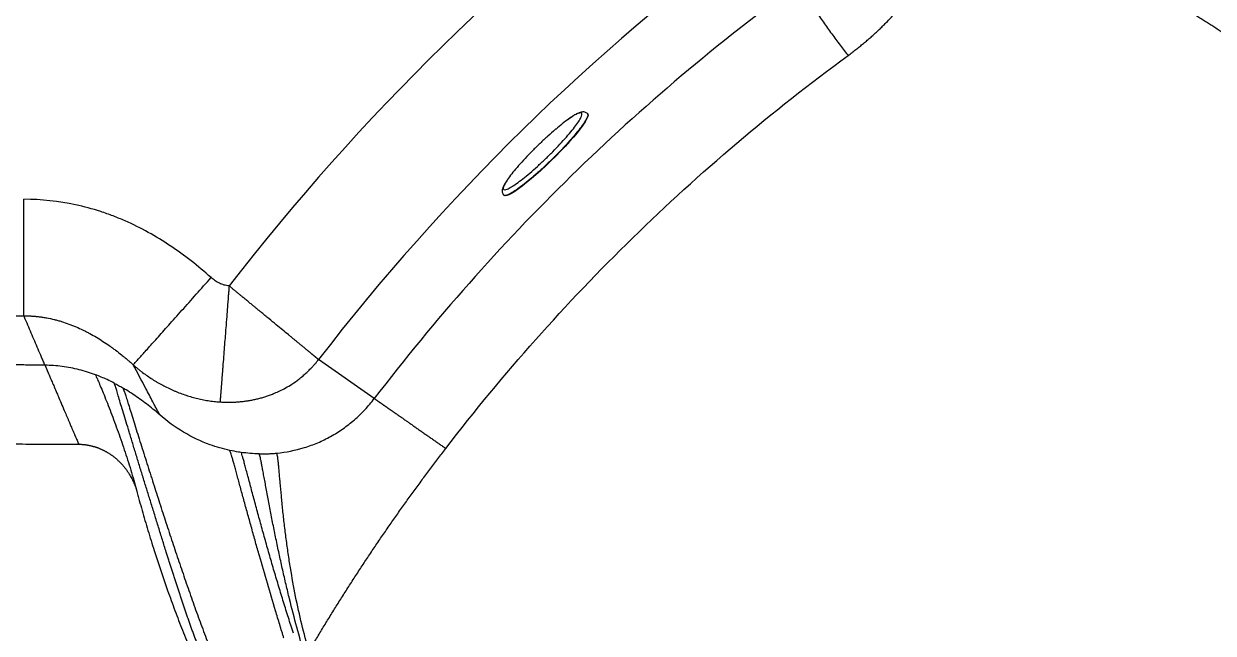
# Model space of a CAD drawing. Extents: x 398 to 508, y 623 to 782.
# Drawn here: x 468.69 to 489.03, y 668.69 to 679.11 of the extents above; entities that cross this region are included whole.
import ezdxf

# ---------------------------------------------------------------- set-up
doc = ezdxf.new("R2010")
doc.units = 0
doc.header["$MEASUREMENT"] = 0
doc.layers.add('GEOMETRY', color=2, linetype='Continuous', lineweight=25)

msp = doc.modelspace()

# ---------------------------------------------------------------- linework, layer by layer
at = {"layer": 'GEOMETRY'}
for p, q in [((478.332, 677.571), (478.328, 677.576)), ((476.896, 676.179), (476.901, 676.175)), ((476.899, 676.182), (476.898, 676.183)), ((464.839, 674.118), (468.69, 674.118)), ((474.683, 672.703), (473.73, 673.369))]:
    msp.add_line(p, q, dxfattribs=at)
at = {"layer": 'GEOMETRY', "flags": 128}
msp.add_lwpolyline([(478.332, 677.571), (478.336, 677.566), (478.339, 677.546), (478.331, 677.517), (478.314, 677.478), (478.286, 677.432), (478.25, 677.377), (478.204, 677.315), (478.15, 677.247), (478.089, 677.174), (478.021, 677.096), (477.947, 677.015), (477.869, 676.933), (477.787, 676.849), (477.703, 676.766), (477.618, 676.684), (477.532, 676.605), (477.448, 676.53), (477.366, 676.46), (477.288, 676.395), (477.214, 676.337), (477.146, 676.286), (477.084, 676.244), (477.03, 676.211), (476.985, 676.187), (476.948, 676.172), (476.92, 676.168), (476.902, 676.173), (476.901, 676.175)], dxfattribs=at)
at = {"layer": 'GEOMETRY'}
for radius, end in [(40.06, 142.2695), (38.08, 142.3602)]:
    msp.add_arc((503.884, 650.114), radius, 126.5278, end, dxfattribs=at)
for points, knots in [([(482.783, 678.569), (482.795, 678.577), (482.817, 678.594), (482.851, 678.619), (482.885, 678.645), (482.918, 678.671), (482.951, 678.697), (482.984, 678.723), (483.016, 678.749), (483.049, 678.776), (483.081, 678.803), (483.113, 678.83), (483.145, 678.858), (483.176, 678.885), (483.207, 678.913), (483.238, 678.941), (483.269, 678.97), (483.3, 678.998), (483.33, 679.027), (483.36, 679.056), (483.39, 679.086), (483.459, 679.154), (483.564, 679.264), (483.701, 679.419), (483.832, 679.578), (483.946, 679.731), (484.063, 679.897), (484.154, 680.038), (484.229, 680.165), (484.279, 680.251), (484.326, 680.338), (484.386, 680.455), (484.456, 680.603), (484.516, 680.747), (484.557, 680.855), (484.583, 680.927), (484.609, 680.999), (484.633, 681.073), (484.648, 681.122), (484.655, 681.147)], [0, 0, 0, 0, 0.0125147, 0.0250222, 0.0375174, 0.0500073, 0.0624929, 0.0749754, 0.0874557, 0.0999351, 0.1124147, 0.1248954, 0.1373786, 0.1498651, 0.1623561, 0.1748528, 0.1873562, 0.1998674, 0.2123874, 0.2249175, 0.2374585, 0.2500117, 0.3124485, 0.3750074, 0.4374284, 0.5000023, 0.5500026, 0.624997, 0.6562484, 0.6874993, 0.7185948, 0.7500009, 0.8120774, 0.8749956, 0.8995952, 0.9243882, 0.9493818, 0.9745834, 1, 1, 1, 1]), ([(489.65, 678.644), (489.627, 678.661), (489.579, 678.694), (489.507, 678.744), (489.435, 678.793), (489.363, 678.842), (489.291, 678.89), (489.219, 678.938), (489.146, 678.986), (489.074, 679.034), (489.001, 679.081), (488.928, 679.128), (488.855, 679.174), (488.782, 679.22), (488.709, 679.266), (488.635, 679.311), (488.562, 679.356), (488.488, 679.401), (488.414, 679.445), (488.34, 679.488), (488.265, 679.532), (488.191, 679.574), (488.116, 679.617), (488.041, 679.658), (487.965, 679.7), (487.89, 679.741), (487.814, 679.781), (487.738, 679.821), (487.662, 679.86), (487.586, 679.899), (487.509, 679.937), (487.432, 679.975), (487.355, 680.012), (487.277, 680.049), (487.199, 680.085), (487.121, 680.12), (487.069, 680.144), (487.043, 680.155)], [0, 0, 0, 0, 0.028636, 0.057266, 0.08589, 0.114508, 0.14312, 0.171728, 0.200329, 0.228925, 0.257515, 0.286099, 0.314676, 0.343248, 0.371813, 0.400374, 0.428929, 0.45748, 0.486026, 0.514569, 0.543109, 0.571646, 0.600181, 0.628716, 0.657249, 0.685784, 0.71432, 0.742858, 0.7714, 0.799946, 0.828498, 0.857056, 0.885623, 0.914199, 0.942787, 0.971387, 1, 1, 1, 1]), ([(481.942, 679.797), (481.25, 679.293), (480.579, 678.767), (479.283, 677.671), (478.657, 677.101), (477.447, 675.919), (476.864, 675.306), (475.741, 674.037), (475.201, 673.381), (474.683, 672.703)], [0, 0, 0, 0, 0.25, 0.25, 0.5, 0.5, 0.75, 0.75, 1, 1, 1, 1]), ([(481.942, 679.797), (481.945, 679.785), (481.954, 679.765), (481.983, 679.711), (482.003, 679.676), (482.053, 679.595), (482.083, 679.547), (482.151, 679.443), (482.19, 679.386), (482.272, 679.266), (482.316, 679.202), (482.408, 679.072), (482.456, 679.006), (482.552, 678.875), (482.6, 678.81), (482.694, 678.685), (482.74, 678.625), (482.783, 678.569)], [0, 0, 0, 0, 0.125, 0.125, 0.25, 0.25, 0.375, 0.375, 0.5, 0.5, 0.625, 0.625, 0.75, 0.75, 0.875, 0.875, 1, 1, 1, 1]), ([(475.905, 671.849), (476.397, 672.49), (476.91, 673.11), (477.976, 674.31), (478.529, 674.89), (479.675, 676.011), (480.268, 676.551), (481.495, 677.59), (482.129, 678.09), (482.783, 678.569)], [0, 0, 0, 0, 0.25, 0.25, 0.5, 0.5, 0.75, 0.75, 1, 1, 1, 1]), ([(477.97, 677.175), (478.003, 677.214), (478.07, 677.292), (478.146, 677.393), (478.202, 677.476), (478.232, 677.538), (478.236, 677.578), (478.215, 677.592), (478.168, 677.581), (478.098, 677.544), (478.007, 677.484), (477.904, 677.407), (477.826, 677.342), (477.79, 677.312)], [0, 0, 0, 0, 0.091774, 0.183416, 0.275301, 0.366914, 0.45872, 0.550462, 0.642149, 0.734012, 0.825628, 0.917516, 1, 1, 1, 1]), ([(478.327, 677.575), (478.313, 677.585), (478.289, 677.603), (478.249, 677.605), (478.218, 677.6), (478.18, 677.587), (478.131, 677.564), (478.066, 677.523), (478.018, 677.491), (477.989, 677.469), (477.986, 677.467)], [0, 0, 0, 0, 0.12803, 0.224002, 0.326199, 0.449508, 0.635661, 0.812445, 0.977886, 1, 1, 1, 1]), ([(478.325, 677.573), (478.328, 677.571), (478.339, 677.566), (478.331, 677.529), (478.3, 677.463), (478.241, 677.373), (478.159, 677.266), (478.087, 677.182), (478.051, 677.14)], [0, 0, 0, 0, 0.063857, 0.251086, 0.438314, 0.625543, 0.812771, 1, 1, 1, 1]), ([(491.437, 677.326), (491.483, 676.836), (491.531, 676.343), (491.595, 675.722), (491.608, 675.598), (491.628, 675.411), (491.638, 675.318), (491.648, 675.224), (491.653, 675.178), (491.655, 675.162), (491.658, 675.131), (491.66, 675.115), (491.685, 674.849), (491.698, 674.598), (491.7, 674.219), (491.698, 674.092), (491.692, 673.902), (491.689, 673.838), (491.682, 673.711), (491.677, 673.647), (491.663, 673.455), (491.65, 673.328), (491.628, 673.138), (491.62, 673.075), (491.603, 672.949), (491.594, 672.886), (491.544, 672.571), (491.495, 672.321), (491.38, 671.824), (491.313, 671.577), (491.199, 671.209), (491.159, 671.087), (491.095, 670.904), (491.073, 670.843), (491.028, 670.721), (491.005, 670.661), (490.933, 670.479), (490.884, 670.358), (490.805, 670.177), (490.779, 670.117), (490.725, 669.998), (490.697, 669.938), (490.557, 669.641), (490.436, 669.408), (490.244, 669.062), (490.178, 668.948), (490.042, 668.721), (489.972, 668.609), (489.828, 668.386), (489.754, 668.275), (489.605, 668.057), (489.528, 667.949), (489.295, 667.628), (489.134, 667.419), (488.801, 667.01), (488.63, 666.81), (488.276, 666.419), (488.093, 666.227), (487.718, 665.854), (487.525, 665.672), (487.277, 665.449), (487.227, 665.405), (487.126, 665.317), (487.075, 665.274), (486.923, 665.144), (486.82, 665.06), (486.51, 664.811), (486.3, 664.651), (485.873, 664.344), (485.656, 664.197), (485.214, 663.916), (484.99, 663.783), (484.532, 663.531), (484.299, 663.413), (483.943, 663.247), (483.824, 663.193), (483.642, 663.116), (483.582, 663.091), (483.46, 663.042), (483.399, 663.018), (483.217, 662.948), (483.095, 662.903), (482.911, 662.84), (482.85, 662.819), (482.727, 662.78), (482.665, 662.761), (482.481, 662.705), (482.357, 662.67), (482.11, 662.605), (481.986, 662.574), (481.613, 662.49), (481.363, 662.442), (481.049, 662.395), (480.986, 662.386), (480.86, 662.37), (480.796, 662.362), (480.607, 662.341), (480.48, 662.33), (480.289, 662.316), (480.225, 662.313), (480.098, 662.306), (480.034, 662.304), (479.842, 662.298), (479.715, 662.298), (479.334, 662.303), (479.083, 662.318), (478.709, 662.356), (478.584, 662.372), (478.399, 662.398), (478.337, 662.407), (478.213, 662.425), (478.152, 662.435), (477.967, 662.464), (477.844, 662.484), (477.599, 662.524), (477.476, 662.544), (477.11, 662.603), (476.867, 662.642), (476.624, 662.68)], [0, 0, 0, 0, 0.0625, 0.0625, 0.078125, 0.078125, 0.085938, 0.089844, 0.089844, 0.091797, 0.091797, 0.09375, 0.09375, 0.125, 0.125, 0.140625, 0.140625, 0.148438, 0.148438, 0.15625, 0.15625, 0.171875, 0.171875, 0.179688, 0.179688, 0.1875, 0.1875, 0.21875, 0.21875, 0.25, 0.25, 0.265625, 0.265625, 0.273438, 0.273438, 0.28125, 0.28125, 0.296875, 0.296875, 0.304688, 0.304688, 0.3125, 0.3125, 0.34375, 0.34375, 0.359375, 0.359375, 0.375, 0.375, 0.390625, 0.390625, 0.40625, 0.40625, 0.4375, 0.4375, 0.46875, 0.46875, 0.5, 0.5, 0.53125, 0.53125, 0.539063, 0.539063, 0.546875, 0.546875, 0.5625, 0.5625, 0.59375, 0.59375, 0.625, 0.625, 0.65625, 0.65625, 0.6875, 0.6875, 0.703125, 0.703125, 0.710938, 0.710938, 0.71875, 0.71875, 0.734375, 0.734375, 0.742188, 0.742188, 0.75, 0.75, 0.765625, 0.765625, 0.78125, 0.78125, 0.8125, 0.8125, 0.820313, 0.820313, 0.828125, 0.828125, 0.84375, 0.84375, 0.851563, 0.851563, 0.859375, 0.859375, 0.875, 0.875, 0.90625, 0.90625, 0.921875, 0.921875, 0.929688, 0.929688, 0.9375, 0.9375, 0.953125, 0.953125, 0.96875, 0.96875, 1, 1, 1, 1]), ([(477.79, 677.312), (477.786, 677.309), (477.742, 677.273), (477.649, 677.19), (477.517, 677.067), (477.386, 676.938), (477.261, 676.809), (477.149, 676.685), (477.05, 676.568), (477.002, 676.503), (476.977, 676.471)], [0, 0, 0, 0, 0.014033, 0.154812, 0.295534, 0.436098, 0.57701, 0.718049, 0.859088, 1, 1, 1, 1]), ([(476.977, 676.471), (476.958, 676.442), (476.918, 676.384), (476.889, 676.322), (476.884, 676.283), (476.906, 676.269), (476.953, 676.28), (477.023, 676.317), (477.113, 676.376), (477.221, 676.458), (477.342, 676.557), (477.471, 676.671), (477.604, 676.794), (477.735, 676.923), (477.86, 677.053), (477.933, 677.134), (477.97, 677.175)], [0, 0, 0, 0, 0.07136, 0.142802, 0.214271, 0.285618, 0.357162, 0.428495, 0.500018, 0.571408, 0.642837, 0.714319, 0.78565, 0.857191, 0.928544, 1, 1, 1, 1]), ([(478.051, 677.14), (478.012, 677.096), (477.934, 677.009), (477.799, 676.869), (477.659, 676.731), (477.516, 676.599), (477.378, 676.477), (477.248, 676.37), (477.132, 676.283), (477.035, 676.219), (476.96, 676.181), (476.913, 676.167), (476.903, 676.178), (476.899, 676.182)], [0, 0, 0, 0, 0.09387, 0.18774, 0.28161, 0.375479, 0.469349, 0.563219, 0.657089, 0.750959, 0.844829, 0.938699, 1, 1, 1, 1]), ([(476.951, 676.431), (476.939, 676.414), (476.914, 676.378), (476.891, 676.333), (476.873, 676.289), (476.864, 676.231), (476.885, 676.197), (476.896, 676.18)], [0, 0, 0, 0, 0.1775471, 0.360459, 0.5545714, 0.7673385, 1, 1, 1, 1]), ([(471.893, 674.77), (471.67, 674.969), (471.438, 675.152), (470.95, 675.478), (470.694, 675.621), (470.355, 675.77), (470.287, 675.798), (470.182, 675.838), (470.147, 675.851), (470.077, 675.876), (470.041, 675.888), (469.863, 675.946), (469.72, 675.985), (469.285, 676.078), (468.99, 676.11), (468.69, 676.11)], [0, 0, 0, 0, 0.25, 0.25, 0.5, 0.5, 0.5625, 0.5625, 0.59375, 0.59375, 0.625, 0.625, 0.75, 0.75, 1, 1, 1, 1]), ([(468.69, 674.118), (468.69, 674.129), (468.69, 674.151), (468.69, 674.217), (468.69, 674.262), (468.69, 674.371), (468.69, 674.436), (468.69, 674.584), (468.69, 674.668), (468.69, 674.85), (468.69, 674.949), (468.69, 675.159), (468.69, 675.27), (468.69, 675.5), (468.69, 675.62), (468.69, 675.863), (468.69, 675.987), (468.69, 676.11)], [0, 0, 0, 0, 0.125, 0.125, 0.25, 0.25, 0.375, 0.375, 0.5, 0.5, 0.625, 0.625, 0.75, 0.75, 0.875, 0.875, 1, 1, 1, 1]), ([(470.563, 673.279), (470.566, 673.282), (470.577, 673.295), (470.616, 673.338), (470.643, 673.369), (470.712, 673.446), (470.754, 673.494), (470.852, 673.603), (470.908, 673.666), (471.03, 673.803), (471.097, 673.878), (471.24, 674.038), (471.316, 674.123), (471.474, 674.3), (471.556, 674.392), (471.723, 674.58), (471.808, 674.675), (471.893, 674.77)], [0, 0, 0, 0, 0.125, 0.125, 0.25, 0.25, 0.375, 0.375, 0.5, 0.5, 0.625, 0.625, 0.75, 0.75, 0.875, 0.875, 1, 1, 1, 1]), ([(472.2, 674.629), (472.186, 674.63), (472.172, 674.632), (472.143, 674.637), (472.129, 674.64), (472.088, 674.652), (472.061, 674.663), (472.009, 674.687), (471.985, 674.702), (471.937, 674.734), (471.914, 674.751), (471.893, 674.77)], [0, 0, 0, 0, 0.125, 0.125, 0.25, 0.25, 0.5, 0.5, 0.75, 0.75, 1, 1, 1, 1]), ([(472.2, 674.629), (472.2, 674.62), (472.198, 674.602), (472.196, 674.572), (472.193, 674.539), (472.191, 674.502), (472.187, 674.461), (472.184, 674.417), (472.18, 674.369), (472.176, 674.318), (472.169, 674.228), (472.158, 674.091), (472.146, 673.927), (472.133, 673.767), (472.121, 673.615), (472.109, 673.451), (472.1, 673.334), (472.094, 673.263), (472.092, 673.238), (472.09, 673.213), (472.088, 673.187), (472.086, 673.162), (472.084, 673.137), (472.082, 673.112), (472.08, 673.087), (472.078, 673.062), (472.077, 673.037), (472.075, 673.013), (472.073, 672.989), (472.071, 672.966), (472.069, 672.942), (472.067, 672.92), (472.066, 672.897), (472.064, 672.876), (472.062, 672.855), (472.061, 672.834), (472.059, 672.814), (472.058, 672.795), (472.056, 672.777), (472.055, 672.76), (472.054, 672.743), (472.053, 672.728), (472.051, 672.713), (472.05, 672.7), (472.049, 672.687), (472.048, 672.676), (472.048, 672.666), (472.047, 672.657), (472.046, 672.65), (472.046, 672.646), (472.046, 672.644)], [0, 0, 0, 0, 0.008781, 0.018835, 0.030163, 0.042765, 0.05664, 0.07179, 0.088213, 0.10591, 0.12488, 0.18053, 0.249965, 0.300214, 0.358604, 0.425131, 0.499793, 0.511521, 0.523465, 0.535622, 0.547994, 0.56058, 0.573381, 0.586395, 0.599625, 0.613068, 0.626726, 0.640598, 0.654684, 0.668985, 0.6835, 0.69823, 0.713173, 0.728331, 0.743704, 0.75929, 0.775091, 0.791106, 0.807335, 0.823779, 0.840437, 0.857309, 0.874396, 0.891697, 0.909212, 0.926941, 0.944884, 0.963042, 0.981414, 1, 1, 1, 1]), ([(473.73, 673.369), (473.729, 673.37), (473.727, 673.372), (473.723, 673.375), (473.719, 673.378), (473.715, 673.382), (473.711, 673.385), (473.706, 673.389), (473.7, 673.394), (473.695, 673.398), (473.689, 673.403), (473.683, 673.408), (473.676, 673.414), (473.669, 673.419), (473.662, 673.425), (473.654, 673.432), (473.646, 673.438), (473.638, 673.445), (473.629, 673.452), (473.62, 673.46), (473.61, 673.468), (473.601, 673.476), (473.59, 673.484), (473.58, 673.493), (473.569, 673.502), (473.557, 673.511), (473.546, 673.521), (473.534, 673.531), (473.521, 673.541), (473.508, 673.552), (473.495, 673.563), (473.482, 673.574), (473.468, 673.585), (473.453, 673.597), (473.438, 673.609), (473.423, 673.622), (473.408, 673.634), (473.392, 673.648), (473.376, 673.661), (473.359, 673.675), (473.342, 673.688), (473.325, 673.703), (473.307, 673.717), (473.289, 673.732), (473.271, 673.747), (473.252, 673.763), (473.233, 673.779), (473.189, 673.815), (473.115, 673.876), (473.004, 673.967), (472.879, 674.07), (472.786, 674.146), (472.733, 674.19), (472.724, 674.197), (472.714, 674.206), (472.701, 674.216), (472.687, 674.228), (472.671, 674.242), (472.653, 674.256), (472.633, 674.273), (472.611, 674.291), (472.588, 674.31), (472.562, 674.331), (472.535, 674.354), (472.505, 674.378), (472.474, 674.404), (472.441, 674.431), (472.405, 674.46), (472.368, 674.491), (472.329, 674.523), (472.288, 674.557), (472.245, 674.592), (472.215, 674.617), (472.2, 674.629)], [0, 0, 0, 0, 0.0099703, 0.0199807, 0.0300311, 0.0401216, 0.0502521, 0.0604227, 0.0706333, 0.0808841, 0.0911748, 0.1015057, 0.1118766, 0.1222875, 0.1327386, 0.1432297, 0.1537609, 0.1643322, 0.1749435, 0.185595, 0.1962865, 0.2070181, 0.2177898, 0.2286016, 0.2394535, 0.2503455, 0.2612775, 0.2722497, 0.283262, 0.2943144, 0.3054068, 0.3165394, 0.3277121, 0.3389249, 0.3501779, 0.3614709, 0.372804, 0.3841773, 0.3955907, 0.4070442, 0.4185378, 0.4300716, 0.4416454, 0.4532594, 0.4649136, 0.4766078, 0.4883423, 0.5001168, 0.5562815, 0.61665, 0.6812219, 0.7499969, 0.7534443, 0.7577374, 0.7628763, 0.768861, 0.7756915, 0.7833677, 0.7918896, 0.8012573, 0.8114708, 0.82253, 0.834435, 0.8471857, 0.8607821, 0.8752243, 0.8905122, 0.9066459, 0.9236252, 0.9414503, 0.9601212, 0.9796377, 1, 1, 1, 1]), ([(469.052, 673.271), (469.051, 673.273), (469.05, 673.276), (469.048, 673.281), (469.043, 673.291), (469.035, 673.311), (469.018, 673.351), (468.984, 673.431), (468.935, 673.545), (468.877, 673.682), (468.818, 673.818), (468.76, 673.955), (468.717, 674.055), (468.694, 674.109), (468.69, 674.118)], [0, 0, 0, 0, 0.0039062, 0.0078125, 0.015625, 0.03125, 0.0625, 0.125, 0.25, 0.375, 0.5, 0.625, 0.75, 0.7739041, 0.7739041, 0.7739041, 0.7739041]), ([(468.69, 674.118), (468.699, 674.118), (468.717, 674.118), (468.743, 674.117), (468.77, 674.116), (468.796, 674.115), (468.835, 674.113), (468.888, 674.109), (468.942, 674.103), (468.985, 674.097), (469.029, 674.091), (469.104, 674.078), (469.173, 674.063), (469.226, 674.05), (469.247, 674.045), (469.284, 674.035), (469.358, 674.013), (469.431, 673.989), (469.493, 673.965), (469.534, 673.949), (469.604, 673.92), (469.674, 673.889), (469.733, 673.86), (469.771, 673.84), (469.839, 673.805), (469.933, 673.751), (470.044, 673.681), (470.134, 673.62), (470.205, 673.569), (470.276, 673.517), (470.336, 673.47), (470.387, 673.429), (470.421, 673.401), (470.463, 673.366), (470.513, 673.323), (470.546, 673.293), (470.563, 673.279)], [0, 0, 0, 0, 0.012653, 0.025268, 0.037846, 0.050386, 0.062889, 0.094156, 0.125358, 0.140937, 0.156508, 0.18764, 0.249949, 0.257751, 0.265558, 0.281186, 0.312508, 0.375451, 0.391173, 0.406863, 0.438161, 0.500509, 0.516062, 0.531606, 0.562673, 0.624778, 0.686937, 0.749237, 0.780462, 0.811746, 0.874481, 0.890172, 0.90586, 0.937236, 0.968067, 1, 1, 1, 1]), ([(480.159, 657.887), (480.418, 657.871), (480.677, 657.864), (481.002, 657.866), (481.067, 657.867), (481.197, 657.87), (481.262, 657.872), (481.457, 657.879), (481.587, 657.886), (482.232, 657.93), (482.742, 657.997), (483.498, 658.142), (483.749, 658.197), (484.06, 658.276), (484.123, 658.293), (484.247, 658.326), (484.309, 658.343), (484.495, 658.396), (484.619, 658.432), (484.992, 658.547), (485.24, 658.631), (485.611, 658.766), (485.735, 658.812), (485.921, 658.885), (485.983, 658.909), (486.106, 658.959), (486.168, 658.984), (486.72, 659.215), (487.2, 659.442), (487.786, 659.753), (487.903, 659.816), (488.134, 659.946), (488.25, 660.012), (488.479, 660.147), (488.592, 660.216), (488.818, 660.358), (488.93, 660.43), (489.485, 660.798), (489.916, 661.117), (490.437, 661.545), (490.541, 661.632), (490.745, 661.809), (490.846, 661.899), (491.145, 662.17), (491.338, 662.356), (491.904, 662.926), (492.261, 663.323), (492.934, 664.151), (493.25, 664.583), (493.618, 665.145), (493.69, 665.258), (493.797, 665.431), (493.832, 665.488), (493.901, 665.604), (493.935, 665.662), (494.037, 665.837), (494.104, 665.954), (494.234, 666.19), (494.297, 666.308), (494.483, 666.665), (494.601, 666.905), (494.77, 667.268), (494.825, 667.389), (494.905, 667.573), (494.932, 667.634), (494.983, 667.757), (495.009, 667.818), (495.236, 668.373), (495.411, 668.867), (495.598, 669.486), (495.634, 669.61), (495.685, 669.797), (495.701, 669.859), (495.734, 669.983), (495.749, 670.045), (495.826, 670.357), (495.88, 670.609), (495.972, 671.114), (496.011, 671.368), (496.058, 671.753), (496.071, 671.881), (496.089, 672.075), (496.094, 672.139), (496.104, 672.269), (496.108, 672.334), (496.142, 672.917), (496.141, 673.436), (496.105, 673.954)], [0, 0, 0, 0, 0.03125, 0.03125, 0.039063, 0.039063, 0.046875, 0.046875, 0.0625, 0.0625, 0.125, 0.125, 0.15625, 0.15625, 0.164063, 0.164063, 0.171875, 0.171875, 0.1875, 0.1875, 0.21875, 0.21875, 0.234375, 0.234375, 0.242188, 0.242188, 0.25, 0.25, 0.3125, 0.3125, 0.328125, 0.328125, 0.34375, 0.34375, 0.359375, 0.359375, 0.375, 0.375, 0.4375, 0.4375, 0.453125, 0.453125, 0.46875, 0.46875, 0.5, 0.5, 0.5625, 0.5625, 0.625, 0.625, 0.640625, 0.640625, 0.648438, 0.648438, 0.65625, 0.65625, 0.671875, 0.671875, 0.6875, 0.6875, 0.71875, 0.71875, 0.734375, 0.734375, 0.742188, 0.742188, 0.75, 0.75, 0.8125, 0.8125, 0.828125, 0.828125, 0.835938, 0.835938, 0.84375, 0.84375, 0.875, 0.875, 0.90625, 0.90625, 0.921875, 0.921875, 0.929688, 0.929688, 0.9375, 0.9375, 1, 1, 1, 1]), ([(472.046, 672.644), (472.056, 672.644), (472.075, 672.642), (472.104, 672.641), (472.134, 672.64), (472.163, 672.64), (472.194, 672.639), (472.224, 672.64), (472.254, 672.64), (472.285, 672.642), (472.317, 672.643), (472.348, 672.645), (472.38, 672.648), (472.411, 672.651), (472.444, 672.654), (472.476, 672.658), (472.508, 672.663), (472.541, 672.668), (472.574, 672.674), (472.607, 672.68), (472.641, 672.687), (472.674, 672.695), (472.708, 672.703), (472.741, 672.712), (472.775, 672.721), (472.809, 672.732), (472.843, 672.743), (472.877, 672.754), (472.911, 672.767), (472.945, 672.78), (472.998, 672.801), (473.072, 672.834), (473.171, 672.886), (473.28, 672.951), (473.38, 673.022), (473.463, 673.089), (473.527, 673.146), (473.582, 673.2), (473.629, 673.249), (473.669, 673.294), (473.702, 673.333), (473.721, 673.358), (473.73, 673.369)], [0, 0, 0, 0, 0.015203, 0.030551, 0.046045, 0.061685, 0.077471, 0.093403, 0.109482, 0.125706, 0.142075, 0.158589, 0.175249, 0.192053, 0.209003, 0.226097, 0.243336, 0.260721, 0.278251, 0.295927, 0.31375, 0.33172, 0.349836, 0.368099, 0.386507, 0.405062, 0.423763, 0.44261, 0.461604, 0.480744, 0.50003, 0.550028, 0.608353, 0.675007, 0.75, 0.79897, 0.843526, 0.883665, 0.919384, 0.95068, 0.977553, 1, 1, 1, 1]), ([(469.052, 673.271), (469.018, 673.272), (468.947, 673.273), (468.837, 673.274), (468.718, 673.276), (468.474, 673.279), (468.107, 673.283), (467.669, 673.288), (467.181, 673.292), (466.53, 673.298), (465.665, 673.304), (464.751, 673.309), (463.77, 673.313), (462.461, 673.314), (461.087, 673.311), (459.781, 673.304), (458.924, 673.298), (458.273, 673.293), (457.802, 673.288), (457.356, 673.283), (456.966, 673.279), (456.657, 673.275), (456.467, 673.272), (456.343, 673.271), (456.282, 673.27)], [0, 0, 0, 0, 0.00802, 0.016721, 0.026105, 0.03617, 0.074455, 0.112738, 0.139328, 0.189348, 0.265912, 0.342457, 0.403707, 0.495637, 0.64873, 0.725282, 0.801882, 0.849862, 0.878459, 0.912711, 0.954997, 0.970674, 0.985675, 1, 1, 1, 1]), ([(469.052, 673.271), (469.052, 673.271), (469.053, 673.27), (469.054, 673.267), (469.055, 673.264), (469.056, 673.261), (469.058, 673.258), (469.06, 673.254), (469.061, 673.249), (469.064, 673.245), (469.066, 673.239), (469.068, 673.234), (469.071, 673.228), (469.074, 673.221), (469.077, 673.214), (469.08, 673.207), (469.083, 673.199), (469.087, 673.19), (469.09, 673.182), (469.094, 673.172), (469.098, 673.163), (469.103, 673.153), (469.107, 673.142), (469.112, 673.131), (469.123, 673.105), (469.142, 673.06), (469.174, 672.987), (469.211, 672.899), (469.251, 672.806), (469.295, 672.703), (469.342, 672.593), (469.391, 672.478), (469.43, 672.388), (469.456, 672.325), (469.476, 672.279), (469.495, 672.233), (469.514, 672.189), (469.533, 672.147), (469.55, 672.105), (469.567, 672.065), (469.584, 672.027), (469.6, 671.99), (469.615, 671.955), (469.625, 671.932), (469.629, 671.92)], [0, 0, 0, 0, 0.010098, 0.020262, 0.030493, 0.040792, 0.051159, 0.061595, 0.0721, 0.082675, 0.093321, 0.104038, 0.114826, 0.125687, 0.13662, 0.147627, 0.158707, 0.169861, 0.18109, 0.192394, 0.203773, 0.215228, 0.22676, 0.238368, 0.250053, 0.304644, 0.364491, 0.429608, 0.500001, 0.551947, 0.624976, 0.69783, 0.749951, 0.776293, 0.801907, 0.826795, 0.85096, 0.874402, 0.897124, 0.919128, 0.940415, 0.960988, 0.980849, 1, 1, 1, 1]), ([(469.916, 673.109), (469.825, 673.142), (469.637, 673.201), (469.395, 673.247), (469.199, 673.267), (469.101, 673.271), (469.052, 673.271)], [0.8131657, 0.8131657, 0.8131657, 0.8131657, 0.875, 0.9375, 0.96875, 1, 1, 1, 1]), ([(471.015, 672.423), (471.015, 672.424), (471.014, 672.425), (471.012, 672.429), (471.009, 672.434), (471.005, 672.442), (471, 672.453), (470.993, 672.465), (470.983, 672.484), (470.971, 672.507), (470.949, 672.548), (470.924, 672.595), (470.865, 672.708), (470.745, 672.933), (470.634, 673.143), (470.563, 673.279)], [0, 0, 0, 0, 0.001837, 0.006043, 0.012619, 0.021565, 0.03288, 0.049839, 0.06576, 0.098643, 0.131522, 0.20891, 0.263045, 0.526092, 1, 1, 1, 1]), ([(470.563, 673.279), (470.57, 673.272), (470.585, 673.259), (470.607, 673.24), (470.629, 673.221), (470.652, 673.203), (470.675, 673.184), (470.698, 673.166), (470.741, 673.134), (470.804, 673.088), (470.875, 673.041), (470.932, 673.005), (470.991, 672.97), (471.094, 672.912), (471.202, 672.86), (471.296, 672.821), (471.36, 672.795), (471.441, 672.766), (471.539, 672.735), (471.639, 672.708), (471.739, 672.685), (471.824, 672.67), (471.891, 672.66), (471.942, 672.653), (471.994, 672.648), (472.029, 672.645), (472.046, 672.644)], [0, 0, 0, 0, 0.017797, 0.035632, 0.053507, 0.07142, 0.089372, 0.107362, 0.125391, 0.187255, 0.249611, 0.280576, 0.31153, 0.373443, 0.497629, 0.528837, 0.560134, 0.623048, 0.686061, 0.748846, 0.811516, 0.874183, 0.905187, 0.936969, 0.968055, 1, 1, 1, 1]), ([(470.237, 672.966), (470.196, 672.987), (470.092, 673.038), (469.983, 673.084), (469.916, 673.109)], [0, 0, 0, 0, 0.3245243, 0.8245243, 0.8245243, 0.8245243, 0.8245243]), ([(469.916, 673.109), (469.919, 673.103), (469.928, 673.082), (469.956, 673.018), (469.997, 672.923), (470.047, 672.801), (470.104, 672.66), (470.164, 672.506), (470.226, 672.343), (470.288, 672.174), (470.349, 672.002), (470.409, 671.828), (470.466, 671.654), (470.52, 671.479), (470.571, 671.308), (470.603, 671.193), (470.621, 671.129), (470.625, 671.113), (470.628, 671.101), (470.629, 671.095)], [0.555805, 0.555805, 0.555805, 0.555805, 0.587055, 0.618305, 0.649555, 0.680805, 0.712055, 0.743305, 0.774555, 0.805805, 0.837055, 0.868305, 0.899555, 0.930805, 0.962055, 0.9913518, 0.993305, 0.9972112, 1, 1, 1, 1]), ([(471.836, 668.064), (471.831, 668.075), (471.821, 668.098), (471.806, 668.132), (471.792, 668.166), (471.778, 668.201), (471.763, 668.235), (471.749, 668.27), (471.735, 668.304), (471.722, 668.338), (471.708, 668.373), (471.695, 668.407), (471.681, 668.442), (471.668, 668.476), (471.655, 668.511), (471.642, 668.546), (471.629, 668.58), (471.616, 668.615), (471.603, 668.649), (471.59, 668.684), (471.578, 668.719), (471.565, 668.753), (471.553, 668.788), (471.54, 668.822), (471.528, 668.857), (471.516, 668.892), (471.504, 668.926), (471.492, 668.961), (471.48, 668.996), (471.468, 669.03), (471.456, 669.065), (471.444, 669.1), (471.432, 669.134), (471.42, 669.169), (471.408, 669.204), (471.397, 669.239), (471.385, 669.273), (471.373, 669.308), (471.362, 669.343), (471.35, 669.378), (471.339, 669.412), (471.327, 669.447), (471.316, 669.482), (471.304, 669.517), (471.293, 669.552), (471.282, 669.587), (471.271, 669.621), (471.259, 669.656), (471.248, 669.691), (471.237, 669.726), (471.226, 669.761), (471.214, 669.796), (471.203, 669.831), (471.192, 669.866), (471.181, 669.901), (471.17, 669.936), (471.159, 669.971), (471.148, 670.006), (471.137, 670.041), (471.108, 670.135), (471.06, 670.288), (470.994, 670.501), (470.928, 670.715), (470.874, 670.891), (470.831, 671.029), (470.799, 671.13), (470.768, 671.23), (470.737, 671.331), (470.706, 671.432), (470.674, 671.533), (470.644, 671.634), (470.613, 671.735), (470.582, 671.836), (470.552, 671.936), (470.522, 672.035), (470.485, 672.157), (470.441, 672.3), (470.393, 672.457), (470.349, 672.601), (470.312, 672.725), (470.283, 672.824), (470.267, 672.879), (470.258, 672.908), (470.253, 672.922), (470.249, 672.934), (470.246, 672.945), (470.242, 672.953), (470.24, 672.96), (470.238, 672.964), (470.237, 672.966)], [0, 0, 0, 0, 0.006469, 0.012937, 0.019404, 0.025872, 0.032338, 0.038805, 0.045271, 0.051738, 0.058204, 0.064671, 0.071137, 0.077603, 0.08407, 0.090537, 0.097004, 0.103471, 0.109938, 0.116405, 0.122872, 0.129339, 0.135806, 0.142273, 0.14874, 0.155207, 0.161673, 0.16814, 0.174607, 0.181074, 0.187541, 0.194008, 0.200475, 0.206941, 0.213408, 0.219875, 0.226342, 0.232809, 0.239277, 0.245744, 0.252211, 0.258678, 0.265146, 0.271613, 0.278081, 0.284548, 0.291016, 0.297483, 0.30395, 0.310418, 0.316885, 0.323352, 0.329819, 0.336286, 0.342753, 0.34922, 0.355687, 0.362154, 0.368621, 0.375088, 0.414158, 0.453228, 0.492295, 0.531363, 0.549599, 0.567829, 0.58606, 0.604294, 0.622532, 0.640771, 0.65901, 0.677245, 0.695477, 0.713705, 0.731931, 0.750156, 0.781391, 0.812623, 0.843847, 0.87505, 0.906253, 0.937491, 0.946423, 0.955353, 0.964283, 0.973211, 0.982139, 0.991068, 1, 1, 1, 1]), ([(470.383, 672.885), (470.386, 672.879), (470.393, 672.862), (470.41, 672.818), (470.432, 672.751), (470.462, 672.658), (470.499, 672.542), (470.541, 672.405), (470.588, 672.254), (470.638, 672.094), (470.69, 671.929), (470.743, 671.762), (470.796, 671.593), (470.868, 671.367), (470.958, 671.085), (471.066, 670.748), (471.176, 670.413), (471.286, 670.08), (471.398, 669.749), (471.512, 669.419), (471.628, 669.09), (471.748, 668.762), (471.852, 668.489), (471.939, 668.27), (471.983, 668.161), (472.006, 668.107)], [0, 0, 0, 0, 0.03125, 0.0625, 0.09375, 0.125, 0.15625, 0.1875, 0.21875, 0.25, 0.28125, 0.3125, 0.34375, 0.375, 0.4375, 0.5, 0.5625, 0.625, 0.6875, 0.75, 0.8125, 0.875, 0.9375, 0.96875, 1, 1, 1, 1]), ([(471.015, 672.423), (470.977, 672.457), (470.868, 672.55), (470.679, 672.696), (470.503, 672.813), (470.402, 672.874), (470.383, 672.885)], [0.5279218, 0.5279218, 0.5279218, 0.5279218, 0.5625, 0.625, 0.6875, 0.7018072, 0.7018072, 0.7018072, 0.7018072]), ([(473.015, 671.769), (473.174, 671.785), (473.412, 671.832), (473.718, 671.943), (473.939, 672.051), (474.149, 672.182), (474.345, 672.335), (474.525, 672.509), (474.633, 672.637), (474.683, 672.703)], [0, 0, 0, 0, 0.25, 0.375, 0.5, 0.625, 0.75, 0.875, 1, 1, 1, 1]), ([(474.683, 672.703), (474.684, 672.702), (474.686, 672.701), (474.688, 672.7), (474.691, 672.697), (474.694, 672.695), (474.698, 672.693), (474.702, 672.69), (474.706, 672.687), (474.71, 672.684), (474.715, 672.681), (474.72, 672.677), (474.725, 672.674), (474.731, 672.67), (474.736, 672.666), (474.742, 672.662), (474.749, 672.657), (474.755, 672.653), (474.762, 672.648), (474.769, 672.643), (474.776, 672.638), (474.784, 672.633), (474.791, 672.628), (474.799, 672.622), (474.808, 672.616), (474.816, 672.61), (474.825, 672.604), (474.833, 672.598), (474.842, 672.592), (474.852, 672.585), (474.861, 672.579), (474.871, 672.572), (474.881, 672.565), (474.891, 672.558), (474.901, 672.551), (474.911, 672.544), (474.922, 672.536), (474.932, 672.529), (474.943, 672.521), (474.954, 672.514), (474.966, 672.506), (474.977, 672.498), (474.988, 672.49), (475, 672.482), (475.012, 672.474), (475.024, 672.465), (475.036, 672.457), (475.048, 672.448), (475.06, 672.44), (475.072, 672.431), (475.085, 672.422), (475.097, 672.414), (475.11, 672.405), (475.123, 672.396), (475.139, 672.385), (475.158, 672.372), (475.18, 672.356), (475.202, 672.34), (475.226, 672.324), (475.249, 672.307), (475.274, 672.29), (475.298, 672.273), (475.324, 672.256), (475.349, 672.238), (475.375, 672.22), (475.401, 672.201), (475.428, 672.183), (475.455, 672.164), (475.483, 672.145), (475.51, 672.125), (475.538, 672.106), (475.566, 672.086), (475.594, 672.067), (475.623, 672.047), (475.651, 672.027), (475.68, 672.007), (475.708, 671.987), (475.737, 671.967), (475.765, 671.947), (475.794, 671.927), (475.822, 671.907), (475.85, 671.888), (475.878, 671.868), (475.896, 671.856), (475.905, 671.849)], [0, 0, 0, 0, 0.009902, 0.019786, 0.029652, 0.039499, 0.049328, 0.05914, 0.068933, 0.078707, 0.088464, 0.098203, 0.107923, 0.117626, 0.12731, 0.136977, 0.146625, 0.156255, 0.165867, 0.175461, 0.185038, 0.194596, 0.204136, 0.213658, 0.223162, 0.232649, 0.242117, 0.251567, 0.261, 0.270415, 0.279811, 0.28919, 0.298551, 0.307894, 0.317219, 0.326527, 0.335816, 0.345088, 0.354342, 0.363578, 0.372797, 0.381998, 0.391181, 0.400346, 0.409493, 0.418623, 0.427735, 0.43683, 0.445906, 0.454965, 0.464007, 0.473031, 0.482037, 0.491025, 0.499996, 0.514939, 0.530045, 0.545315, 0.56075, 0.576348, 0.59211, 0.608036, 0.624126, 0.64038, 0.656798, 0.673381, 0.690128, 0.707039, 0.724115, 0.741355, 0.75876, 0.776329, 0.794062, 0.81196, 0.830023, 0.84825, 0.866643, 0.885199, 0.903921, 0.922807, 0.941858, 0.961074, 0.980454, 1, 1, 1, 1]), ([(472.215, 671.815), (472.099, 671.841), (471.824, 671.92), (471.414, 672.115), (471.142, 672.313), (471.015, 672.423)], [0.6624107, 0.6624107, 0.6624107, 0.6624107, 0.75, 0.875, 1, 1, 1, 1]), ([(455.551, 671.921), (455.59, 671.921), (455.67, 671.921), (455.789, 671.922), (455.909, 671.923), (456.028, 671.923), (456.148, 671.924), (456.268, 671.924), (456.387, 671.925), (456.507, 671.925), (456.627, 671.926), (456.747, 671.926), (457.053, 671.928), (457.547, 671.93), (458.228, 671.932), (458.912, 671.934), (459.585, 671.936), (460.248, 671.937), (460.901, 671.938), (461.554, 671.939), (462.208, 671.94), (462.862, 671.94), (463.517, 671.94), (464.029, 671.939), (464.399, 671.938), (464.628, 671.938), (464.856, 671.937), (465.085, 671.937), (465.313, 671.936), (465.541, 671.936), (465.769, 671.935), (465.998, 671.935), (466.226, 671.934), (466.454, 671.933), (466.682, 671.932), (466.909, 671.932), (467.137, 671.931), (467.365, 671.93), (467.592, 671.929), (467.819, 671.929), (468.046, 671.928), (468.273, 671.927), (468.5, 671.926), (468.726, 671.925), (468.952, 671.924), (469.178, 671.923), (469.404, 671.922), (469.554, 671.921), (469.629, 671.92)], [0, 0, 0, 0, 0.008574, 0.017148, 0.02572, 0.034291, 0.042862, 0.051432, 0.060001, 0.06857, 0.077138, 0.085706, 0.094274, 0.142772, 0.191282, 0.239815, 0.288363, 0.334576, 0.38077, 0.426961, 0.473163, 0.519388, 0.565624, 0.611852, 0.628026, 0.644197, 0.660367, 0.676535, 0.692703, 0.708871, 0.725041, 0.741214, 0.757389, 0.773568, 0.789749, 0.805931, 0.822113, 0.838295, 0.854475, 0.870652, 0.886826, 0.902998, 0.919167, 0.935334, 0.951501, 0.967667, 0.983833, 1, 1, 1, 1]), ([(469.629, 671.92), (469.635, 671.92), (469.647, 671.92), (469.665, 671.92), (469.683, 671.919), (469.701, 671.917), (469.719, 671.916), (469.737, 671.914), (469.755, 671.911), (469.773, 671.908), (469.791, 671.905), (469.808, 671.902), (469.826, 671.898), (469.844, 671.894), (469.861, 671.89), (469.879, 671.885), (469.896, 671.88), (469.914, 671.875), (469.931, 671.869), (469.948, 671.863), (469.965, 671.857), (469.982, 671.85), (469.999, 671.843), (470.015, 671.836), (470.032, 671.828), (470.048, 671.82), (470.064, 671.812), (470.081, 671.804), (470.096, 671.795), (470.112, 671.786), (470.128, 671.777), (470.143, 671.767), (470.159, 671.757), (470.174, 671.747), (470.189, 671.737), (470.203, 671.726), (470.218, 671.715), (470.232, 671.704), (470.246, 671.693), (470.26, 671.681), (470.274, 671.67), (470.288, 671.658), (470.301, 671.645), (470.314, 671.633), (470.327, 671.62), (470.34, 671.607), (470.353, 671.594), (470.365, 671.581), (470.377, 671.568), (470.389, 671.554), (470.4, 671.54), (470.412, 671.526), (470.423, 671.512), (470.434, 671.498), (470.445, 671.483), (470.455, 671.469), (470.465, 671.454), (470.475, 671.439), (470.485, 671.424), (470.499, 671.402), (470.517, 671.372), (470.537, 671.334), (470.556, 671.296), (470.574, 671.257), (470.59, 671.217), (470.605, 671.177), (470.618, 671.137), (470.626, 671.109), (470.629, 671.096)], [0, 0, 0, 0, 0.012929, 0.02586, 0.038793, 0.051729, 0.064666, 0.077604, 0.090545, 0.103486, 0.116428, 0.129371, 0.142314, 0.155257, 0.1682, 0.181142, 0.194082, 0.207021, 0.219958, 0.232892, 0.245825, 0.258754, 0.271681, 0.284607, 0.297531, 0.310454, 0.323376, 0.336299, 0.349221, 0.362144, 0.375068, 0.387993, 0.40092, 0.413847, 0.426777, 0.439707, 0.452639, 0.465572, 0.478506, 0.49144, 0.504374, 0.517307, 0.530241, 0.543175, 0.55611, 0.569046, 0.581984, 0.594922, 0.607862, 0.620803, 0.633744, 0.646686, 0.659628, 0.67257, 0.68551, 0.698448, 0.711384, 0.724316, 0.737244, 0.750167, 0.781375, 0.812562, 0.843743, 0.874932, 0.906141, 0.937382, 0.968664, 1, 1, 1, 1]), ([(473.138, 668.602), (473.132, 668.621), (473.12, 668.66), (473.096, 668.739), (473.054, 668.876), (472.971, 669.151), (472.854, 669.544), (472.741, 669.937), (472.652, 670.25), (472.587, 670.484), (472.523, 670.715), (472.46, 670.942), (472.41, 671.125), (472.372, 671.264), (472.345, 671.363), (472.319, 671.456), (472.296, 671.541), (472.275, 671.617), (472.257, 671.681), (472.242, 671.733), (472.226, 671.786), (472.218, 671.808), (472.215, 671.815)], [0, 0, 0, 0, 0.015625, 0.03125, 0.0625, 0.125, 0.25, 0.375, 0.4375, 0.5, 0.5625, 0.625, 0.6875, 0.71875, 0.75, 0.78125, 0.8125, 0.84375, 0.875, 0.90625, 0.9375, 1, 1, 1, 1]), ([(472.408, 671.781), (472.393, 671.783), (472.329, 671.793), (472.264, 671.805), (472.215, 671.815)], [0.61401153, 0.61401153, 0.61401153, 0.61401153, 0.625, 0.6624107, 0.6624107, 0.6624107, 0.6624107]), ([(473.301, 668.689), (473.297, 668.701), (473.278, 668.757), (473.232, 668.901), (473.162, 669.121), (473.081, 669.385), (473.001, 669.649), (472.924, 669.914), (472.848, 670.179), (472.774, 670.442), (472.702, 670.704), (472.644, 670.918), (472.6, 671.084), (472.568, 671.204), (472.537, 671.319), (472.508, 671.427), (472.482, 671.524), (472.46, 671.608), (472.441, 671.676), (472.426, 671.728), (472.415, 671.763), (472.41, 671.776), (472.408, 671.781)], [0.1475223, 0.1475223, 0.1475223, 0.1475223, 0.15625, 0.1875, 0.25, 0.3125, 0.375, 0.4375, 0.5, 0.5625, 0.625, 0.6875, 0.71875, 0.75, 0.78125, 0.8125, 0.84375, 0.875, 0.90625, 0.9375, 0.96875, 1, 1, 1, 1]), ([(473.492, 668.318), (473.446, 668.474), (473.357, 668.789), (473.253, 669.193), (473.174, 669.521), (473.117, 669.769), (473.062, 670.02), (473.008, 670.272), (472.957, 670.524), (472.908, 670.774), (472.87, 670.978), (472.841, 671.134), (472.82, 671.247), (472.8, 671.352), (472.782, 671.449), (472.766, 671.534), (472.752, 671.607), (472.74, 671.665), (472.73, 671.709), (472.722, 671.74), (472.717, 671.752), (472.715, 671.756)], [0, 0, 0, 0, 0.125, 0.25, 0.3125, 0.375, 0.4375, 0.5, 0.5625, 0.625, 0.6875, 0.71875, 0.75, 0.78125, 0.8125, 0.84375, 0.875, 0.90625, 0.9375, 0.96875, 1, 1, 1, 1]), ([(473.566, 668.38), (473.522, 668.532), (473.44, 668.841), (473.335, 669.317), (473.262, 669.724), (473.211, 670.053), (473.176, 670.301), (473.145, 670.55), (473.118, 670.797), (473.094, 671.038), (473.077, 671.228), (473.065, 671.368), (473.056, 671.463), (473.048, 671.548), (473.041, 671.62), (473.034, 671.677), (473.028, 671.721), (473.023, 671.747), (473.018, 671.761), (473.016, 671.766), (473.015, 671.769)], [0, 0, 0, 0, 0.125, 0.25, 0.375, 0.4375, 0.5, 0.5625, 0.625, 0.6875, 0.75, 0.78125, 0.8125, 0.84375, 0.875, 0.90625, 0.9375, 0.96875, 0.984375, 1, 1, 1, 1]), ([(475.499, 671.31), (475.521, 671.34), (475.566, 671.4), (475.633, 671.49), (475.7, 671.58), (475.768, 671.67), (475.836, 671.76), (475.882, 671.819), (475.905, 671.849)], [0, 0, 0, 0, 0.166625, 0.333264, 0.499919, 0.666592, 0.833285, 1, 1, 1, 1]), ([(473.566, 668.381), (473.585, 668.413), (473.624, 668.478), (473.681, 668.575), (473.739, 668.671), (473.797, 668.768), (473.856, 668.864), (473.915, 668.96), (473.974, 669.057), (474.034, 669.152), (474.094, 669.248), (474.154, 669.344), (474.215, 669.439), (474.276, 669.534), (474.337, 669.63), (474.399, 669.724), (474.461, 669.819), (474.523, 669.914), (474.586, 670.008), (474.649, 670.102), (474.712, 670.196), (474.776, 670.29), (474.84, 670.384), (474.904, 670.477), (474.969, 670.57), (475.034, 670.664), (475.1, 670.756), (475.165, 670.849), (475.231, 670.942), (475.298, 671.034), (475.364, 671.126), (475.431, 671.218), (475.476, 671.279), (475.499, 671.31)], [0, 0, 0, 0, 0.032156, 0.064316, 0.096481, 0.12865, 0.160825, 0.193006, 0.225193, 0.257387, 0.289588, 0.321796, 0.354012, 0.386254, 0.4185, 0.450749, 0.483004, 0.515262, 0.547526, 0.579796, 0.612071, 0.644353, 0.676641, 0.708937, 0.741241, 0.773552, 0.805872, 0.838204, 0.870553, 0.902906, 0.935265, 0.967629, 1, 1, 1, 1]), ([(470.629, 671.095), (470.63, 671.093), (470.634, 671.077), (470.646, 671.032), (470.673, 670.932), (470.729, 670.732), (470.812, 670.446), (470.954, 669.989), (471.108, 669.533), (471.273, 669.078), (471.403, 668.739), (471.516, 668.456), (471.598, 668.26), (471.645, 668.148), (471.669, 668.092), (471.682, 668.064)], [0, 0, 0, 0, 0.0011175, 0.00893, 0.024555, 0.055805, 0.118305, 0.180805, 0.305805, 0.368305, 0.430805, 0.493305, 0.524555, 0.54018, 0.555805, 0.555805, 0.555805, 0.555805])]:
    msp.add_open_spline(points, degree=3, knots=knots, dxfattribs=at)
for points in [[(470.237, 672.966), (470.249, 672.959), (470.274, 672.946), (470.311, 672.926), (470.347, 672.906), (470.372, 672.892), (470.383, 672.885)], [(472.715, 671.756), (472.612, 671.758), (472.51, 671.767), (472.408, 671.781)], [(472.715, 671.756), (472.74, 671.756), (472.79, 671.756), (472.865, 671.758), (472.94, 671.762), (472.99, 671.766), (473.015, 671.769)]]:
    msp.add_open_spline(points, degree=3, dxfattribs=at)

doc.saveas('drawing.dxf')
